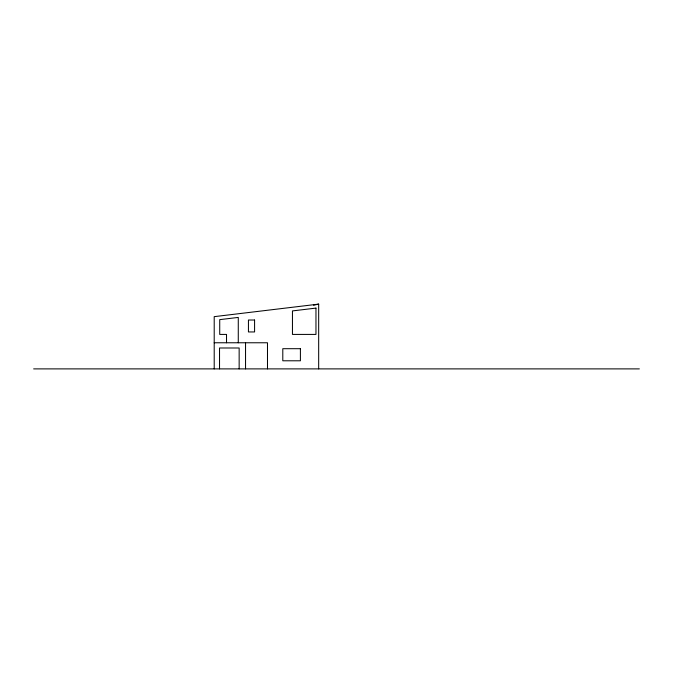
<?xml version="1.0" encoding="UTF-8"?>
<svg xmlns="http://www.w3.org/2000/svg" width="673" height="673" viewBox="0 0 673 673"><rect width="100%" height="100%" fill="white"/><g stroke="black" fill="none" stroke-linecap="round" stroke-linejoin="round"><path stroke-width="1.01" d="M313.551 305.239L318.674 304.112L318.674 368.888M318.674 304.112L214.207 316.655L214.207 368.888M214.207 342.767L267.484 342.767L267.484 368.888M33.65 368.888L639.35 368.888M245.544 342.767L245.544 368.888M239.151 368.888L239.151 347.991L219.533 347.991L219.533 368.888M238.276 342.767L238.276 317.42L219.726 319.641L219.726 334.414L226.523 334.414L226.523 342.767M315.965 308.099L292.452 310.918L292.452 334.414L315.965 334.414L315.965 308.099M254.579 320.02L248.438 320.02L248.438 331.949L254.579 331.949L254.579 320.02M300.402 348.698L282.795 348.698L282.795 360.787L300.402 360.787L300.402 348.698"/></g></svg>
